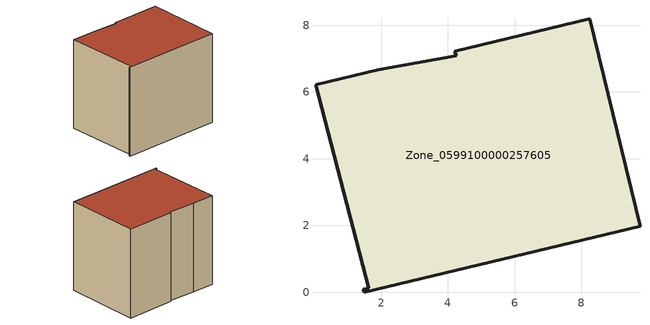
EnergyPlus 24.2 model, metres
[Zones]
Zone_0599100000257605
 floor ground (C_G): 4.21,7.22 8.26,8.19 9.76,1.98 1.49,0 1.47,0.08 1.63,0.12 0.04,6.21 1.92,6.66 4.25,7.08 z0
 wall outside (C_F): 8.26,8.19 4.21,7.22 4.25,7.08 1.92,6.66 0.04,6.21 1.63,0.12 1.47,0.08 1.49,0 9.76,1.98 8.26,8.19 z0:7.52
 roof outside (C_R): 4.21,7.22 4.25,7.08 1.92,6.66 0.04,6.21 1.63,0.12 1.47,0.08 1.49,0 9.76,1.98 8.26,8.19 z7.52
[BUILDING]
Pand.0599100000257605: North Axis=0; Terrain=City; Loads Convergence Tolerance Value=0.04; Temperature Convergence Tolerance Value=0.4; Solar Distribution=FullExterior; Maximum Number of Warmup Days=25; Minimum Number of Warmup Days=1
[Site:Location]
Rotterdam.The.Hague.AP_ZH_NLD Design_Conditions: Latitude=51.96; Longitude=4.45; Time Zone=1; Elevation=-4.5
[SITE:GROUNDTEMPERATURE:BUILDINGSURFACE]
18, 18, 18, 18, 18, 18, 18, 18, 18, 18, 18, 18
[MATERIAL] Thermal Absorptance=0.9; Solar Absorptance=0.7; Visible Absorptance=0.7
Name | Roughness | Thickness | Conductivity | Density | Specific Heat
G.TC.1965-1974 | MediumSmooth | 0.15 | 0.882353 | 540 | 1210
F.TC.1965-1974 | Rough | 0.3 | 0.697674 | 1920 | 840
R.TC.1965-1974 | MediumRough | 0.2 | 0.232558 | 1500 | 1000
[CONSTRUCTION]
C_G: G.TC.1965-1974
C_F: F.TC.1965-1974
C_R: R.TC.1965-1974
[ZONE]
Zone_0599100000257605: Type=1; Multiplier=1; Ceiling Height=Autocalculate; Volume=Autocalculate; Floor Area=autocalculate; Part of Total Floor Area=Yes
[ZONEINFILTRATION:DESIGNFLOWRATE]
Infil_Zone_0599100000257605: Zone or ZoneList or Space or SpaceList=Zone_0599100000257605; Schedule=AlwaysOn; Design Flow Rate Calculation Method=Flow/Area; Flow Rate per Floor Area=0.003; Constant Term Coefficient=1; Temperature Term Coefficient=0; Velocity Term Coefficient=0; Velocity Squared Term Coefficient=0
[HVACTEMPLATE:ZONE:IDEALLOADSAIRSYSTEM]
Zone_0599100000257605: Maximum Heating Supply Air Temperature=50; Minimum Cooling Supply Air Temperature=13; Maximum Heating Supply Air Humidity Ratio=0.0156; Minimum Cooling Supply Air Humidity Ratio=0.0077; Heating Limit=NoLimit; Cooling Limit=NoLimit; Dehumidification Control Type=ConstantSensibleHeatRatio; Cooling Sensible Heat Ratio=0.7; Dehumidification Setpoint=60; Humidification Control Type=None; Humidification Setpoint=30; Outdoor Air Method=None; Outdoor Air Flow Rate per Person=0.00944; Outdoor Air Flow Rate per Zone Floor Area=0; Outdoor Air Flow Rate per Zone=0; Demand Controlled Ventilation Type=None; Outdoor Air Economizer Type=NoEconomizer; Heat Recovery Type=None; Sensible Heat Recovery Effectiveness=0.7; Latent Heat Recovery Effectiveness=0.65
[ZONECONTROL:THERMOSTAT]
ThermostatControl_Zone_0599100000257605: Zone or ZoneList=Zone_0599100000257605; Control Type Schedule=DualSetpointControlType; Control 1=Thermostat_Zone_0599100000257605; Temperature Difference Between Cutout And Setpoint=0
[THERMOSTATSETPOINT:DUALSETPOINT]
Thermostat_Zone_0599100000257605: Heating Setpoint Temperature Schedule=HeatingSetpoint_Zone_0599100000257605; Cooling Setpoint Temperature Schedule=CoolingSetpoint_Zone_0599100000257605
[SCHEDULE:COMPACT]
HeatingSetpoint_Zone_0599100000257605: Through: 12/31, For: AllDays, Until: 24:00, 21
CoolingSetpoint_Zone_0599100000257605: Through: 12/31, For: AllDays, Until: 24:00, 24
DualSetpointControlType: Through: 12/31, For: AllDays, Until: 24:00, 4
AlwaysOn: Through: 12/31, For: AllDays, Until: 24:00, 1
